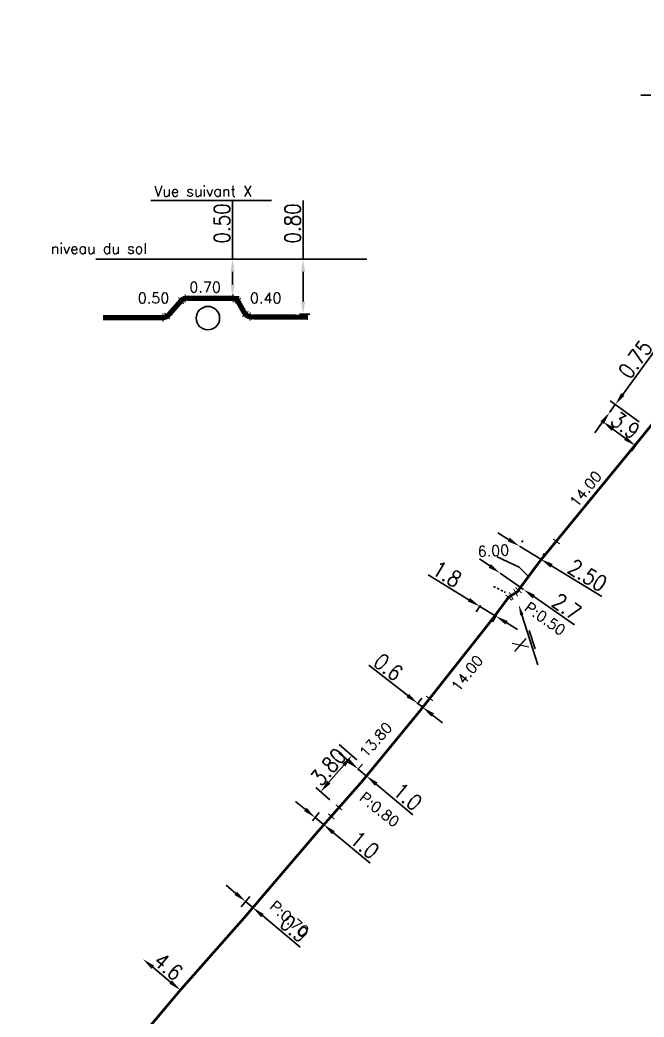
# Model space of a CAD drawing. Header units: millimetres. Extents: x 104292 to 105000, y 137000 to 138000.
# Drawn here: x 104450.5 to 104509.8, y 137264.6 to 137359.4 of the extents above; entities that cross this region are included whole.
import ezdxf
from ezdxf.enums import TextEntityAlignment as Align

# ---------------------------------------------------------------- set-up
doc = ezdxf.new("R2010")
doc.units = ezdxf.units.MM
doc.header["$MEASUREMENT"] = 0
doc.header["$PDMODE"] = 34
doc.linetypes.add('L_100_PE', pattern=[14, 10, -1.5, 1, -1.5])
doc.layers.get('DEFPOINTS').update_dxf_attribs({"linetype": 'CONTINUOUS'})
doc.layers.add('L_140', color=3, linetype='CONTINUOUS')
doc.layers.add('L_420', color=7, linetype='CONTINUOUS')
doc.styles.get("Standard").update_dxf_attribs({"font": 'romans.shx', "width": 0.85})
doc.dimstyles.get("Standard").update_dxf_attribs({"dimtxt": 1.5, "dimasz": 1.2, "dimexe": 0.625, "dimexo": 0.625, "dimgap": 0.25, "dimtad": 1, "dimdec": 1, "dimzin": 0, "dimdsep": 46, "dimtxsty": 'Standard', "dimcen": -0.5, "dimdle": 1, "dimadec": 0, "dimazin": 0, "dimtfac": 1, "dimtdec": 1, "dimtmove": 0, "dimatfit": 3, "dimfxl": 1, "dimtolj": 1, "dimtzin": 0, "dimarcsym": 0})

# ---------------------------------------------------------------- blocks, each defined once
blk = doc.blocks.new('*D158')
at = {"layer": 'DEFPOINTS', "color": 0, "linetype": 'Continuous'}
for p in [(104506.565, 137322.067), (104507.108, 137322.811), (104509.878, 137320.791)]:
    blk.add_point(p, dxfattribs=at)
at = {"layer": 'L_140', "color": 0, "linetype": 'Continuous', "lineweight": -2}
for p, q in [((104507.815, 137323.781), (104511.105, 137328.294)), ((104509.373, 137321.159), (104506.603, 137323.179)), ((104506.565, 137322.067), (104507.108, 137322.811)), ((104505.858, 137321.097), (104505.151, 137320.128))]:
    blk.add_line(p, q, dxfattribs=at)
at = {"layer": 'L_140', "color": 0, "linetype": 'Continuous'}
for points in [[(104507.653, 137323.899), (104507.976, 137323.663), (104507.108, 137322.811)], [(104505.697, 137321.215), (104506.02, 137320.98), (104506.565, 137322.067)]]:
    blk.add_solid(points, dxfattribs=at)
at = {"layer": 'L_140', "color": 0, "linetype": 'Continuous', "insert": (104509.005, 137327.112), "char_height": 1.5, "attachment_point": 5, "rotation": 53.90784}
blk.add_mtext('\\A1;0.75', dxfattribs=at)
blk = doc.blocks.new('*D157')
at = {"layer": 'DEFPOINTS', "color": 0, "linetype": 'Continuous'}
for p in [(104480.402, 137290.915), (104482.085, 137289.466), (104480.443, 137284.864)]:
    blk.add_point(p, dxfattribs=at)
at = {"layer": 'L_140', "color": 0, "linetype": 'Continuous', "lineweight": -2}
for p, q in [((104480.876, 137290.507), (104482.558, 137289.058)), ((104479.893, 137286.921), (104481.301, 137288.556)), ((104479.969, 137285.272), (104478.636, 137286.42))]:
    blk.add_line(p, q, dxfattribs=at)
at = {"layer": 'L_140', "color": 0, "linetype": 'Continuous'}
for points in [[(104481.15, 137288.687), (104481.453, 137288.426), (104482.085, 137289.466)], [(104479.741, 137287.052), (104480.045, 137286.791), (104479.11, 137286.012)]]:
    blk.add_solid(points, dxfattribs=at)
at = {"layer": 'L_140', "color": 0, "linetype": 'Continuous', "insert": (104479.84, 137288.392), "char_height": 1.5, "attachment_point": 5, "rotation": 49.25792}
blk.add_mtext('\\A1;3.80', dxfattribs=at)
blk = doc.blocks.new('*D156')
at = {"layer": 'DEFPOINTS', "color": 0, "linetype": 'Continuous'}
for p in [(104497.896, 137309.202), (104499.92, 137307.947), (104500.028, 137308.123)]:
    blk.add_point(p, dxfattribs=at)
at = {"layer": 'L_140', "color": 0, "linetype": 'Continuous', "lineweight": -2}
for p, q in [((104496.972, 137309.992), (104495.948, 137310.618)), ((104498.222, 137309.735), (104498.322, 137309.899)), ((104497.996, 137309.366), (104500.028, 137308.123)), ((104500.246, 137308.48), (104500.354, 137308.657)), ((104501.052, 137307.498), (104505.817, 137304.584))]:
    blk.add_line(p, q, dxfattribs=at)
at = {"layer": 'L_140', "color": 0, "linetype": 'Continuous'}
for points in [[(104497.076, 137310.162), (104496.868, 137309.821), (104497.996, 137309.366)], [(104501.156, 137307.668), (104500.947, 137307.327), (104500.028, 137308.123)]]:
    blk.add_solid(points, dxfattribs=at)
at = {"layer": 'L_140', "color": 0, "linetype": 'Continuous', "insert": (104504.468, 137306.581), "char_height": 1.5, "attachment_point": 5, "rotation": 328.5582}
blk.add_mtext('\\A1;2.50', dxfattribs=at)
blk = doc.blocks.new('*D141')
at = {"layer": 'DEFPOINTS', "color": 0, "linetype": 'Continuous'}
for p in [(104462.236, 137270.114), (104462.236, 137270.114), (104465.779, 137267.179)]:
    blk.add_point(p, dxfattribs=at)
at = {"layer": 'L_140', "color": 0, "linetype": 'Continuous', "lineweight": -2}
blk.add_line((104464.854, 137267.945), (104463.16, 137269.348), dxfattribs=at)
at = {"layer": 'L_140', "color": 0, "linetype": 'Continuous'}
for points in [[(104463.288, 137269.502), (104463.032, 137269.194), (104462.236, 137270.114)], [(104464.982, 137268.099), (104464.727, 137267.791), (104465.779, 137267.179)]]:
    blk.add_solid(points, dxfattribs=at)
at = {"layer": 'L_140', "color": 0, "linetype": 'Continuous', "insert": (104464.645, 137269.417), "char_height": 1.5, "attachment_point": 5, "rotation": 320.36858}
blk.add_mtext('\\A1;4.6', dxfattribs=at)
blk = doc.blocks.new('*D140')
at = {"layer": 'DEFPOINTS', "color": 0, "linetype": 'Continuous'}
for p in [(104471.969, 137275.6), (104471.152, 137274.624), (104471.843, 137274.046)]:
    blk.add_point(p, dxfattribs=at)
at = {"layer": 'L_140', "color": 0, "linetype": 'Continuous', "lineweight": -2}
for p, q in [((104471.049, 137276.37), (104470.129, 137277.14)), ((104471.554, 137275.103), (104472.371, 137276.079)), ((104471.969, 137275.6), (104472.66, 137275.022)), ((104472.244, 137274.525), (104473.061, 137275.501)), ((104473.58, 137274.252), (104477.168, 137271.249))]:
    blk.add_line(p, q, dxfattribs=at)
at = {"layer": 'L_140', "color": 0, "linetype": 'Continuous'}
for points in [[(104471.178, 137276.523), (104470.921, 137276.217), (104471.969, 137275.6)], [(104473.708, 137274.405), (104473.451, 137274.099), (104472.66, 137275.022)]]:
    blk.add_solid(points, dxfattribs=at)
at = {"layer": 'L_140', "color": 0, "linetype": 'Continuous', "insert": (104476.617, 137273.014), "char_height": 1.5, "attachment_point": 5, "rotation": 320.07096}
blk.add_mtext('\\A1;0.9', dxfattribs=at)
blk = doc.blocks.new('*D139')
at = {"layer": 'DEFPOINTS', "color": 0, "linetype": 'Continuous'}
for p in [(104478.581, 137283.58), (104477.926, 137282.79), (104478.734, 137282.12)]:
    blk.add_point(p, dxfattribs=at)
at = {"layer": 'L_140', "color": 0, "linetype": 'Continuous', "lineweight": -2}
for p, q in [((104477.657, 137284.346), (104476.733, 137285.112)), ((104478.325, 137283.271), (104478.98, 137284.061)), ((104478.581, 137283.58), (104479.389, 137282.91)), ((104479.133, 137282.601), (104479.788, 137283.391)), ((104480.313, 137282.143), (104483.812, 137279.241))]:
    blk.add_line(p, q, dxfattribs=at)
at = {"layer": 'L_140', "color": 0, "linetype": 'Continuous'}
for points in [[(104477.785, 137284.5), (104477.529, 137284.192), (104478.581, 137283.58)], [(104480.44, 137282.297), (104480.185, 137281.99), (104479.389, 137282.91)]]:
    blk.add_solid(points, dxfattribs=at)
at = {"layer": 'L_140', "color": 0, "linetype": 'Continuous', "insert": (104483.3, 137280.965), "char_height": 1.5, "attachment_point": 5, "rotation": 320.3276}
blk.add_mtext('\\A1;1.0', dxfattribs=at)
blk = doc.blocks.new('*D138')
at = {"layer": 'DEFPOINTS', "color": 0, "linetype": 'Continuous'}
for p in [(104482.68, 137288.182), (104482.209, 137287.62), (104482.999, 137286.958)]:
    blk.add_point(p, dxfattribs=at)
at = {"layer": 'L_140', "color": 0, "linetype": 'Continuous', "lineweight": -2}
for p, q in [((104481.76, 137288.952), (104480.839, 137289.722)), ((104482.61, 137288.099), (104483.081, 137288.661)), ((104482.68, 137288.182), (104483.47, 137287.521)), ((104483.4, 137287.438), (104483.871, 137288)), ((104484.39, 137286.751), (104487.877, 137283.832))]:
    blk.add_line(p, q, dxfattribs=at)
at = {"layer": 'L_140', "color": 0, "linetype": 'Continuous'}
for points in [[(104481.888, 137289.106), (104481.631, 137288.799), (104482.68, 137288.182)], [(104484.518, 137286.904), (104484.261, 137286.597), (104483.47, 137287.521)]]:
    blk.add_solid(points, dxfattribs=at)
at = {"layer": 'L_140', "color": 0, "linetype": 'Continuous', "insert": (104487.372, 137285.558), "char_height": 1.5, "attachment_point": 5, "rotation": 320.07096}
blk.add_mtext('\\A1;1.0', dxfattribs=at)
blk = doc.blocks.new('*D137')
at = {"layer": 'DEFPOINTS', "color": 0, "linetype": 'Continuous'}
for p in [(104488.331, 137294.422), (104487.893, 137293.86), (104488.366, 137293.491)]:
    blk.add_point(p, dxfattribs=at)
at = {"layer": 'L_140', "color": 0, "linetype": 'Continuous', "lineweight": -2}
for p, q in [((104487.385, 137295.16), (104483.672, 137298.056)), ((104488.278, 137294.353), (104488.715, 137294.914)), ((104488.804, 137294.052), (104488.331, 137294.422)), ((104488.751, 137293.984), (104489.189, 137294.545)), ((104489.75, 137293.314), (104490.696, 137292.576))]:
    blk.add_line(p, q, dxfattribs=at)
at = {"layer": 'L_140', "color": 0, "linetype": 'Continuous'}
for points in [[(104487.508, 137295.317), (104487.262, 137295.002), (104488.331, 137294.422)], [(104489.873, 137293.472), (104489.627, 137293.157), (104488.804, 137294.052)]]:
    blk.add_solid(points, dxfattribs=at)
at = {"layer": 'L_140', "color": 0, "linetype": 'Continuous', "insert": (104485.537, 137297.87), "char_height": 1.5, "attachment_point": 5, "rotation": 322.04052}
blk.add_mtext('\\A1;0.6', dxfattribs=at)
blk = doc.blocks.new('*D136')
at = {"layer": 'DEFPOINTS', "color": 0, "linetype": 'Continuous'}
for p in [(104494.616, 137304.285), (104494.224, 137303.643), (104496.152, 137303.348)]:
    blk.add_point(p, dxfattribs=at)
at = {"layer": 'L_140', "color": 0, "linetype": 'Continuous', "lineweight": -2}
for p, q in [((104493.2, 137304.268), (104489.318, 137306.637)), ((104494.29, 137303.752), (104493.898, 137303.109)), ((104495.76, 137302.705), (104494.224, 137303.643)), ((104495.827, 137302.814), (104495.435, 137302.172)), ((104496.785, 137302.08), (104497.809, 137301.455))]:
    blk.add_line(p, q, dxfattribs=at)
at = {"layer": 'L_140', "color": 0, "linetype": 'Continuous'}
for points in [[(104493.304, 137304.439), (104493.095, 137304.097), (104494.224, 137303.643)], [(104496.889, 137302.251), (104496.68, 137301.909), (104495.76, 137302.705)]]:
    blk.add_solid(points, dxfattribs=at)
at = {"layer": 'L_140', "color": 0, "linetype": 'Continuous', "insert": (104491.115, 137306.712), "char_height": 1.5, "attachment_point": 5, "rotation": 328.60638}
blk.add_mtext('\\A1;1.8', dxfattribs=at)
blk = doc.blocks.new('*D135')
at = {"layer": 'DEFPOINTS', "color": 0, "linetype": 'Continuous'}
for p in [(104496.146, 137306.78), (104496.159, 137306.798), (104498.361, 137305.235)]:
    blk.add_point(p, dxfattribs=at)
at = {"layer": 'L_140', "color": 0, "linetype": 'Continuous', "lineweight": -2}
for p, q in [((104495.175, 137307.484), (104494.191, 137308.171)), ((104496.159, 137306.798), (104498.373, 137305.253)), ((104496.504, 137307.292), (104496.517, 137307.31)), ((104498.718, 137305.747), (104498.731, 137305.765)), ((104499.357, 137304.566), (104503.22, 137301.871))]:
    blk.add_line(p, q, dxfattribs=at)
at = {"layer": 'L_140', "color": 0, "linetype": 'Continuous'}
for points in [[(104495.289, 137307.648), (104495.06, 137307.32), (104496.159, 137306.798)], [(104499.472, 137304.73), (104499.243, 137304.402), (104498.373, 137305.253)]]:
    blk.add_solid(points, dxfattribs=at)
at = {"layer": 'L_140', "color": 0, "linetype": 'Continuous', "insert": (104502.491, 137303.599), "char_height": 1.5, "attachment_point": 5, "rotation": 325.09491}
blk.add_mtext('\\A1;2.7', dxfattribs=at)
blk = doc.blocks.new('*D134')
at = {"layer": 'DEFPOINTS', "color": 0, "linetype": 'Continuous'}
for p in [(104506.585, 137322.093), (104505.919, 137321.187), (104509.686, 137319.812)]:
    blk.add_point(p, dxfattribs=at)
at = {"layer": 'L_140', "color": 0, "linetype": 'Continuous', "lineweight": -2}
for p, q in [((104506.214, 137321.59), (104505.548, 137320.684)), ((104508.053, 137319.617), (104506.885, 137320.476)), ((104509.316, 137319.309), (104508.65, 137318.403))]:
    blk.add_line(p, q, dxfattribs=at)
at = {"layer": 'L_140', "color": 0, "linetype": 'Continuous'}
for points in [[(104507.004, 137320.638), (104506.767, 137320.315), (104505.919, 137321.187)], [(104508.172, 137319.779), (104507.935, 137319.456), (104509.02, 137318.907)]]:
    blk.add_solid(points, dxfattribs=at)
at = {"layer": 'L_140', "color": 0, "linetype": 'Continuous', "insert": (104508.062, 137320.853), "char_height": 1.5, "attachment_point": 5, "rotation": 323.66944}
blk.add_mtext('\\A1;3.9', dxfattribs=at)
blk = doc.blocks.new('*D191')
at = {"layer": 'DEFPOINTS', "color": 0, "linetype": 'Continuous'}
for p in [(104476.459, 137336.633), (104477.441, 137336.633), (104476.459, 137331.394)]:
    blk.add_point(p, dxfattribs=at)
at = {"layer": 'L_140', "color": 0, "linetype": 'Continuous', "lineweight": -2}
for p, q in [((104477.441, 137336.633), (104477.441, 137342.219)), ((104477.084, 137336.633), (104478.066, 137336.633)), ((104477.441, 137332.594), (104477.441, 137335.433)), ((104477.084, 137331.394), (104478.066, 137331.394))]:
    blk.add_line(p, q, dxfattribs=at)
at = {"layer": 'L_140', "color": 0, "linetype": 'Continuous'}
for points in [[(104477.241, 137335.433), (104477.641, 137335.433), (104477.441, 137336.633)], [(104477.241, 137332.594), (104477.641, 137332.594), (104477.441, 137331.394)]]:
    blk.add_solid(points, dxfattribs=at)
at = {"layer": 'L_140', "color": 0, "linetype": 'Continuous', "insert": (104476.441, 137340.026), "char_height": 1.5, "attachment_point": 5, "rotation": 90}
blk.add_mtext('\\A1;0.80', dxfattribs=at)
blk = doc.blocks.new('*D192')
at = {"layer": 'DEFPOINTS', "color": 0, "linetype": 'Continuous'}
for p in [(104469.999, 137336.633), (104470.741, 137336.633), (104469.999, 137333.039)]:
    blk.add_point(p, dxfattribs=at)
at = {"layer": 'L_140', "color": 0, "linetype": 'Continuous', "lineweight": -2}
for p, q in [((104470.741, 137336.633), (104470.741, 137342.219)), ((104470.624, 137336.633), (104471.366, 137336.633)), ((104470.741, 137334.239), (104470.741, 137335.433)), ((104470.624, 137333.039), (104471.366, 137333.039))]:
    blk.add_line(p, q, dxfattribs=at)
at = {"layer": 'L_140', "color": 0, "linetype": 'Continuous'}
for points in [[(104470.541, 137335.433), (104470.941, 137335.433), (104470.741, 137336.633)], [(104470.541, 137334.239), (104470.941, 137334.239), (104470.741, 137333.039)]]:
    blk.add_solid(points, dxfattribs=at)
at = {"layer": 'L_140', "color": 0, "linetype": 'Continuous', "insert": (104469.741, 137340.026), "char_height": 1.5, "attachment_point": 5, "rotation": 90}
blk.add_mtext('\\A1;0.50', dxfattribs=at)

msp = doc.modelspace()

# ---------------------------------------------------------------- linework, layer by layer
at = {"layer": 'L_140', "color": 7, "linetype": 'Continuous'}
for p, q in [((104462.978, 137342.196), (104474.44, 137342.196)), ((104457.751, 137336.633), (104483.497, 137336.633)), ((104497.96, 137307.38), (104495.897, 137308.35)), ((104498.906, 137306.434), (104497.96, 137307.38)), ((104495.534, 137305.542), (104495.73, 137305.442)), ((104495.889, 137305.361), (104496.067, 137305.271)), ((104496.226, 137305.189), (104496.421, 137305.09)), ((104496.562, 137305.018), (104496.683, 137304.956)), ((104498.234, 137302.82), (104499.749, 137298.09)), ((104498.932, 137301.34), (104499.489, 137299.594))]:
    msp.add_line(p, q, dxfattribs=at)
at = {"layer": 'L_140', "linetype": 'L_100_PE', "const_width": 0.25, "flags": 128}
msp.add_lwpolyline([(104542.643, 137359.237), (104541.821, 137358.618), (104541.207, 137357.21), (104540.444, 137356.699), (104534.421, 137352.283), (104532.642, 137348.415), (104531.157, 137346.265), (104527.872, 137342.272), (104526.587, 137340.635), (104518.77, 137331.072), (104509.712, 137319.844), (104501.442, 137309.763), (104499.938, 137307.93), (104498.098, 137305.451), (104497.817, 137305.039), (104497.067, 137304.575), (104496.953, 137304.485), (104495.41, 137302.408), (104489.091, 137294.409), (104488.366, 137293.491), (104482.999, 137286.958), (104481.347, 137285.084), (104479.462, 137282.946), (104478.734, 137282.12), (104471.843, 137274.046), (104465.779, 137267.179), (104459.212, 137259.377), (104459.093, 137259.233), (104456.396, 137256.554), (104454.501, 137253.549), (104444.106, 137240.775), (104441.181, 137237.182), (104438.102, 137233.4), (104433.492, 137227.819), (104427.884, 137220.978), (104423.052, 137215.401), (104414.407, 137204.329), (104408.175, 137196.209), (104404.969, 137192.416), (104393.848, 137179.76), (104387.134, 137171.801), (104386.529, 137170.571), (104383.079, 137165.362), (104381.269, 137162.391), (104377.929, 137156.908), (104374.764, 137149.303), (104370.808, 137137.56), (104366.972, 137124.804), (104363.389, 137117.238), (104362.911, 137114.332, -0.017971), (104362.647, 137112.999, -0.03772), (104361.787, 137110.283), (104358.321, 137101.17), (104356.154, 137096.678), (104350.825, 137088.568), (104348.283, 137085.249), (104343.467, 137078.406), (104336.196, 137068.148), (104328.345, 137056.964), (104326.537, 137054.345), (104324.562, 137050.729), (104320.666, 137043.23), (104319.268, 137040.537), (104317.425, 137036.58), (104314.877, 137031.405), (104314.485, 137030.693), (104310.566, 137023.588), (104306.154, 137015.268), (104304.712, 137013.012), (104304.195, 137012.038), (104304.132, 137011.806), (104302.348, 137008.63), (104299.922, 137003.432)], format="xyb", dxfattribs=at)
at = {"layer": 'L_140', "color": 7, "linetype": 'Continuous', "const_width": 0.1, "flags": 128}
for points in [[(104466.234, 137333.283), (104466.246, 137332.504)], [(104470.78, 137333.283), (104470.793, 137332.504)], [(104465.6, 137332.989), (104466.098, 137332.389)], [(104471.548, 137332.93), (104470.951, 137332.429)], [(104464.121, 137331.473), (104464.133, 137330.693)], [(104464.26, 137331.537), (104464.759, 137330.937)], [(104472.246, 137331.667), (104471.649, 137331.166)], [(104472.402, 137331.567), (104472.415, 137330.788)], [(104501.835, 137309.571), (104501.211, 137310.039)], [(104497.4, 137304.264), (104497.032, 137304.951)], [(104497.831, 137304.593), (104497.453, 137305.275)], [(104498.204, 137304.912), (104497.62, 137305.429)], [(104497.27, 137304.215), (104496.686, 137304.732)], [(104489.778, 137294.672), (104489.138, 137295.118)], [(104480.411, 137283.423), (104479.827, 137283.94)], [(104481.142, 137284.275), (104480.558, 137284.793)]]:
    msp.add_lwpolyline(points, dxfattribs=at)
at = {"layer": 'L_140', "linetype": 'Continuous', "const_width": 0.5, "flags": 128}
for points in [[(104464.815, 137331.498), (104465.873, 137332.703, -0.048175), (104465.955, 137332.78)], [(104465.955, 137332.78, -0.176309), (104466.336, 137332.901), (104470.591, 137332.901, -0.293613)], [(104470.591, 137332.901), (104470.802, 137332.901, -0.293613), (104471.265, 137332.604), (104471.861, 137331.546, 0.106816), (104472.081, 137331.297)], [(104458.429, 137331.076), (104464.074, 137331.076, 0.21252), (104464.682, 137331.347), (104464.815, 137331.498, -0.048175)], [(104472.081, 137331.297, 0.184394), (104472.621, 137331.149), (104477.914, 137331.116)]]:
    msp.add_lwpolyline(points, format="xyb", dxfattribs=at)
at = {"layer": 'L_140', "color": 7, "linetype": 'Continuous'}
msp.add_circle((104468.397, 137331.026), 1.115, dxfattribs=at)
msp.add_solid([(104498.075, 137302.769), (104498.393, 137302.871), (104497.929, 137303.772)], dxfattribs=at)

# ---------------------------------------------------------------- texts
msp.add_text('Vue suivant X', height=1, dxfattribs=at).set_placement((104463.296, 137342.594))
msp.add_text('niveau du sol', height=1, dxfattribs=at).set_placement((104458.038, 137337.664), align=Align.MIDDLE)
at = {"layer": 'L_140', "linetype": 'Continuous'}
for s, p in [('0.70', (104468.131, 137333.965)), ('0.50', (104463.232, 137332.947)), ('0.40', (104473.894, 137332.943))]:
    msp.add_text(s, height=1, dxfattribs=at).set_placement(p, align=Align.MIDDLE)
for s, rotation, p in [('14.00', 51.00673, (104504.29, 137314.794)), ('6.00', 2.86447, (104495.524, 137308.93)), ('P:0.50', 324.69845, (104500.437, 137302.466)), ('14.00', 51.57204, (104493.033, 137297.28)), ('13.80', 48.83411, (104484.349, 137290.95)), ('P:0.80', 321.35008, (104484.708, 137284.336)), ('P:0.70', 319.19489, (104476.14, 137273.969))]:
    msp.add_text(s, height=1, rotation=rotation, dxfattribs=at).set_placement(p, align=Align.MIDDLE)
at = {"layer": 'L_140', "color": 7, "linetype": 'Continuous'}
msp.add_text('X', height=1.411, rotation=108.7179, dxfattribs=at).set_placement((104498.095, 137299.966), align=Align.MIDDLE)

# ---------------------------------------------------------------- dimensions: what is measured, and where the dimension line sits
at = {"layer": 'L_140', "linetype": 'Continuous'}
for base, p1, p2, angle, text, picture, middle in [((104470.741, 137336.633), (104469.999, 137333.039), (104469.999, 137336.633), 90, '0.50', '*D192', (104470.741, 137340.026)), ((104477.441, 137336.633), (104476.459, 137331.394), (104476.459, 137336.633), 90, '0.80', '*D191', (104477.441, 137340.026)), ((104507.108, 137322.811), (104506.565, 137322.067), (104509.878, 137320.791), 53.90784, '0.75', '*D158', (104509.813, 137326.522)), ((104500.028, 137308.123), (104497.896, 137309.202), (104499.92, 137307.947), 328.5582, '2.50', '*D156', (104503.946, 137305.728)), ((104482.085, 137289.466), (104480.443, 137284.864), (104480.402, 137290.915), 49.25792, '3.80', '*D157', (104480.597, 137287.739))]:
    dim = msp.add_linear_dim(base=base, p1=p1, p2=p2, angle=angle, text=text, dimstyle='Standard', dxfattribs=at)
    dim.commit()
    dim.dimension.update_dxf_attribs({"geometry": picture, "text_midpoint": middle, "dimtype": 160})
for base, p1, p2, angle, picture, middle in [((104505.91856, 137321.18741), (104509.68621, 137319.81219), (104506.5846, 137322.0931), 143.66944, '*D134', (104507.46936, 137320.04696)), ((104494.224, 137303.643), (104496.152, 137303.348), (104494.616, 137304.285), 148.60638, '*D136', (104490.594, 137305.858)), ((104496.159, 137306.798), (104498.361, 137305.235), (104496.146, 137306.78), 145.09491, '*D135', (104501.919, 137302.778)), ((104488.331, 137294.422), (104488.366, 137293.491), (104487.893, 137293.86), 142.04052, '*D137', (104484.922, 137297.081)), ((104482.68, 137288.182), (104482.999, 137286.958), (104482.209, 137287.62), 140.07096, '*D138', (104486.731, 137284.792)), ((104478.581, 137283.58), (104478.734, 137282.12), (104477.926, 137282.79), 140.3276, '*D139', (104482.662, 137280.195)), ((104471.969, 137275.6), (104471.843, 137274.046), (104471.152, 137274.624), 140.07096, '*D140', (104475.975, 137272.247))]:
    dim = msp.add_linear_dim(base=base, p1=p1, p2=p2, angle=angle, dimstyle='Standard', dxfattribs=at)
    dim.commit()
    dim.dimension.update_dxf_attribs({"geometry": picture, "text_midpoint": middle, "dimtype": 161})
dim = msp.add_aligned_dim(p1=(104465.779, 137267.179), p2=(104462.236, 137270.114), distance=0, dimstyle='Standard', dxfattribs=at)
dim.commit()
dim.dimension.update_dxf_attribs({"geometry": '*D141', "text_midpoint": (104464.645, 137269.417)})

# ---------------------------------------------------------------- leaders
at = {"layer": 'L_420', "color": 7, "linetype": 'Continuous', "annotation_type": 0, "has_hookline": 1, "hookline_direction": 1, "text_width": 9.896}
msp.add_leader([(104529.209, 137344.641), (104520.882, 137352.22), (104519.682, 137352.22)], dimstyle='Standard', dxfattribs=at)

doc.saveas('drawing.dxf')
